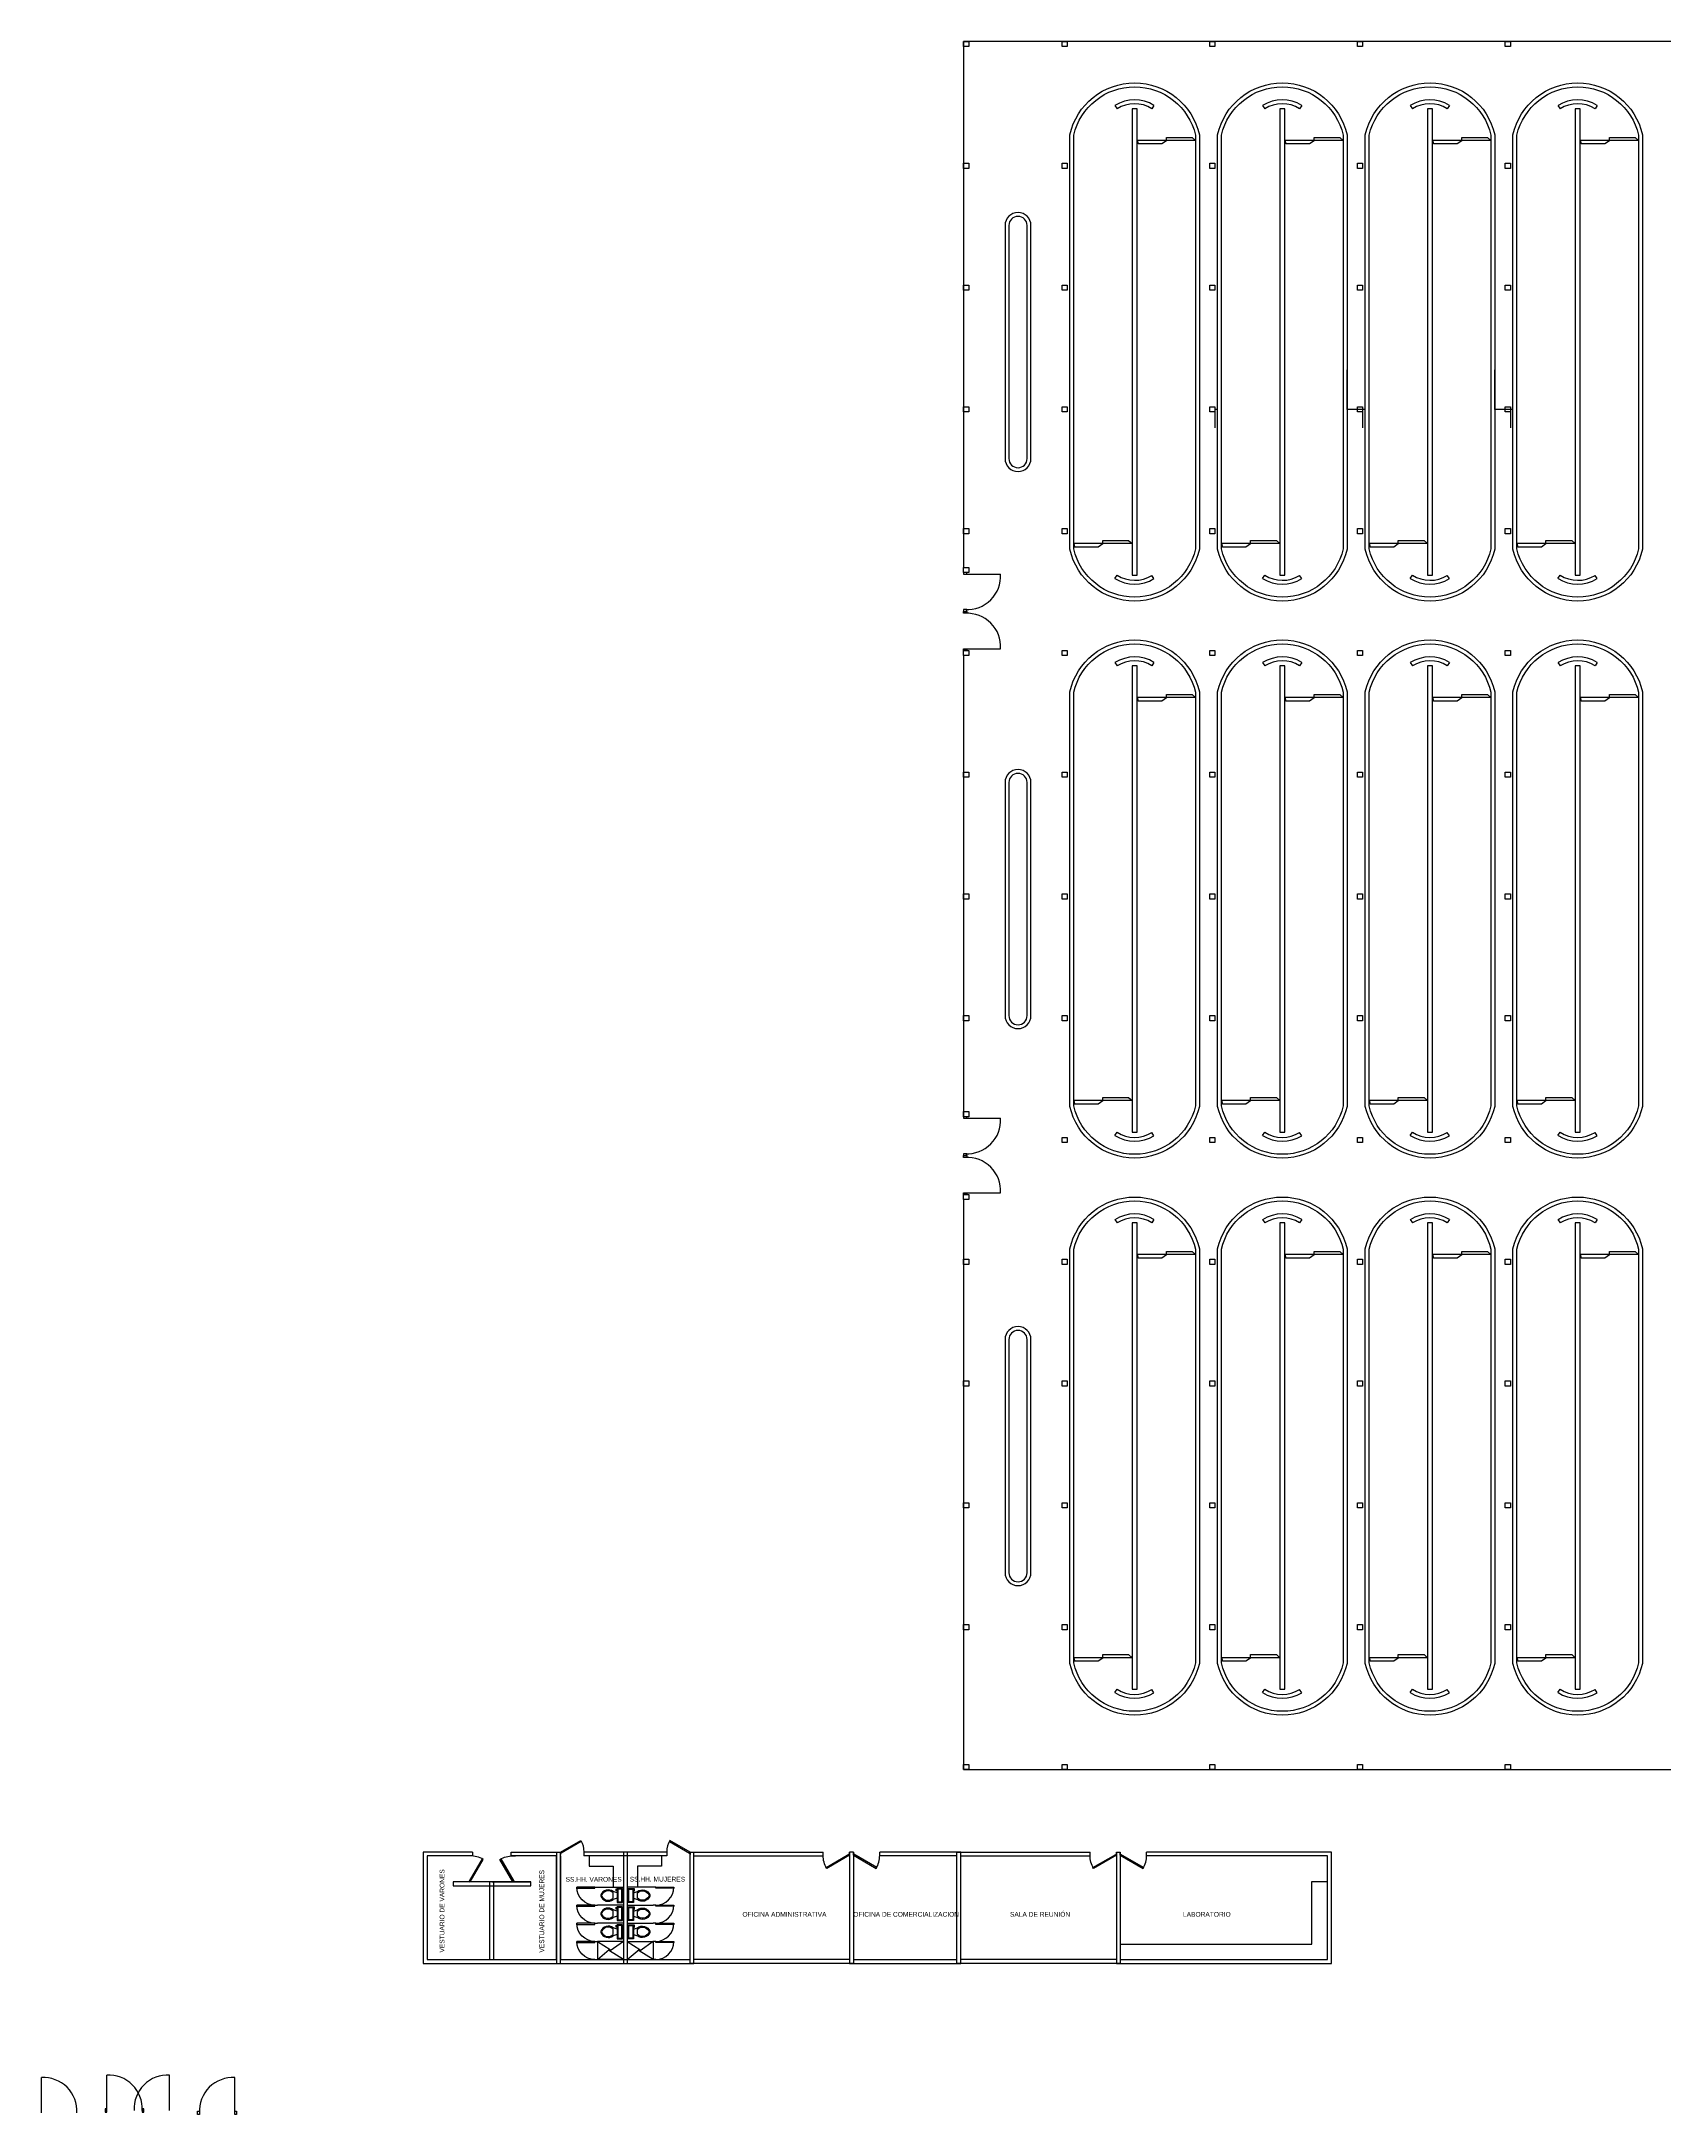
# Model space of a CAD drawing. Header units: metres. Extents: x 2572 to 5235, y 1556 to 2684.
# Drawn here: x 3590.4 to 3653.1, y 2285 to 2365 of the extents above; entities that cross this region are included whole.
import ezdxf

# ---------------------------------------------------------------- set-up
doc = ezdxf.new("R2010")
doc.units = ezdxf.units.M
doc.layers.add('ROTULO', color=7, linetype='Continuous', lineweight=18)
doc.styles.add('arial', font='arial.ttf')

# ---------------------------------------------------------------- blocks, each defined once
blk = doc.blocks.new('*U16')
for p, q in [((-8, 4), (-14, 6)), ((-14, -4), (-14, 4)), ((-9.5, 7), (-9.5, 10)), ((-9.5, 10), (-8.5, 10)), ((-8, 7), (-9.5, 7)), ((-8.5, 10), (-8.5, 8)), ((-8.5, 8), (-8, 8)), ((-8, -4), (-14, -6)), ((-6, -9.5), (-2, -9.5))]:
    blk.add_line(p, q)
blk.add_lwpolyline([(-8, -10.5), (0, -10.5), (0, 10.5), (-8, 10.5)], close=True)
for points in [[(-7, 8.5), (-7, -8.5)], [(-2, 9.5), (-6, 9.5)], [(-1, -8.5), (-1, 8.5)]]:
    blk.add_lwpolyline(points)
for centre, radius, start, end in [((-29, -0.1), 4, 164.9681, 195.247), ((-21.6, -3.6), 12.2, 51.5766, 158.079), ((-27.9, -0.1), 4, 155.8394, 204.3757), ((-21.8, -4.2), 11.3, 46.4753, 149.0544), ((-6.1, 8.6), 0.884, 81.9774, 188.2376), ((-1.9, 8.6), 0.884, 351.9774, 98.2376), ((-21.6, 3.5), 12.2, 202.136, 308.6382), ((-21.8, 4.2), 11.3, 211.1605, 313.7396), ((-6.1, -8.6), 0.884, 171.9774, 278.2376), ((-1.9, -8.6), 0.884, 261.9774, 8.2376)]:
    blk.add_arc(centre, radius, start, end)
blk = doc.blocks.new('*U17')
for p, q in [((0, 0), (0, -100)), ((700, 0), (700, -100))]:
    blk.add_line(p, q)
blk.add_lwpolyline([(0, 0), (0, 700), (43.75, 700), (43.75, 0)], close=True)
blk.add_arc((0, 0), 700, 0, 90)
blk = doc.blocks.new('*U21')
for p, q in [((0, 0), (0, 100)), ((900, 0), (900, 100))]:
    blk.add_line(p, q)
blk.add_lwpolyline([(0, 0), (779, -450), (801, -412), (22, 38)], close=True)
blk.add_arc((0, 0), 900, 330, 0)
blk = doc.blocks.new('*U22')
for p, q in [((0, 0), (0, 100)), ((1000, 0), (1000, 100))]:
    blk.add_line(p, q)
blk.add_lwpolyline([(0, 0), (866, -500), (888, -462), (22, 38)], close=True)
blk.add_arc((0, 0), 1000, 330, 0)
blk = doc.blocks.new('*U23')
for p, q in [((0, 0), (0, 5)), ((40, 0), (40, 5))]:
    blk.add_line(p, q)
blk.add_lwpolyline([(0, 0), (34.6, -20), (35.5, -18.5), (0.9, 1.5)], close=True)
blk.add_arc((0, 0), 40, 330, 0)

msp = doc.modelspace()

# ---------------------------------------------------------------- linework, layer by layer
for p, q in [((3607.07, 2295.135), (3605.17, 2295.135)), ((3605.17, 2295.135), (3605.17, 2290.835)), ((3607.07, 2294.985), (3605.32, 2294.985)), ((3605.32, 2294.985), (3605.32, 2290.985)), ((3610.32, 2295.135), (3610.32, 2290.835)), ((3610.32, 2290.985), (3610.32, 2294.985)), ((3610.47, 2290.835), (3610.47, 2295.135)), ((3610.47, 2294.985), (3610.47, 2290.985)), ((3614.57, 2295.135), (3611.37, 2295.135)), ((3614.57, 2294.985), (3611.37, 2294.985)), ((3615.47, 2290.835), (3615.47, 2295.135)), ((3615.47, 2295.135), (3620.604, 2295.135)), ((3615.47, 2290.985), (3615.47, 2294.985)), ((3615.62, 2290.835), (3615.62, 2295.135)), ((3615.62, 2290.985), (3615.62, 2294.985)), ((3615.62, 2294.985), (3620.604, 2294.985)), ((3621.62, 2295.135), (3621.62, 2290.835)), ((3621.62, 2294.985), (3621.62, 2290.985)), ((3621.77, 2295.135), (3621.77, 2290.835)), ((3621.77, 2294.985), (3621.77, 2290.985)), ((3625.77, 2294.985), (3622.785, 2294.984)), ((3625.92, 2295.135), (3622.786, 2295.135)), ((3625.77, 2290.835), (3625.77, 2295.135)), ((3625.77, 2295.135), (3630.904, 2295.135)), ((3625.77, 2290.985), (3625.77, 2294.985)), ((3625.92, 2290.835), (3625.92, 2295.135)), ((3625.92, 2290.985), (3625.92, 2294.985)), ((3625.92, 2294.985), (3630.904, 2294.985)), ((3631.92, 2295.135), (3631.92, 2290.835)), ((3631.92, 2294.985), (3631.92, 2290.985)), ((3632.07, 2295.135), (3632.07, 2290.835)), ((3632.07, 2294.985), (3632.07, 2290.985)), ((3640.07, 2294.985), (3633.085, 2294.984)), ((3640.22, 2295.135), (3633.086, 2295.135)), ((3640.07, 2290.985), (3640.07, 2294.985)), ((3640.22, 2290.835), (3640.22, 2295.135)), ((3605.17, 2290.835), (3610.47, 2290.835)), ((3605.32, 2290.985), (3610.32, 2290.985)), ((3610.32, 2290.835), (3615.62, 2290.835)), ((3610.47, 2290.985), (3615.47, 2290.985)), ((3621.77, 2290.835), (3615.47, 2290.835)), ((3621.62, 2290.985), (3615.62, 2290.985)), ((3621.62, 2290.835), (3625.92, 2290.835)), ((3621.77, 2290.985), (3625.77, 2290.985)), ((3632.07, 2290.835), (3625.77, 2290.835)), ((3631.92, 2290.985), (3625.92, 2290.985)), ((3631.92, 2290.835), (3640.22, 2290.835)), ((3632.07, 2290.985), (3640.07, 2290.985))]:
    msp.add_line(p, q)
for points in [[(3626.225, 2365.016), (3626.225, 2364.816), (3626.025, 2364.816), (3626.025, 2365.016), (3626.225, 2365.016)], [(3626.025, 2320.316), (3626.025, 2298.316), (3696.925, 2298.316), (3696.925, 2365.016), (3626.025, 2365.016), (3626.025, 2344.716)], [(3630.025, 2365.016), (3630.025, 2364.816), (3629.825, 2364.816), (3629.825, 2365.016), (3630.025, 2365.016)], [(3635.725, 2365.016), (3635.725, 2364.816), (3635.525, 2364.816), (3635.525, 2365.016), (3635.725, 2365.016)], [(3641.425, 2365.016), (3641.425, 2364.816), (3641.225, 2364.816), (3641.225, 2365.016), (3641.425, 2365.016)], [(3647.125, 2365.016), (3647.125, 2364.816), (3646.925, 2364.816), (3646.925, 2365.016), (3647.125, 2365.016)], [(3631.864, 2362.542), (3631.945, 2362.416)], [(3632.525, 2353.416), (3632.525, 2344.416), (3632.725, 2344.416), (3632.725, 2362.416), (3632.525, 2362.416), (3632.525, 2353.416)], [(3633.372, 2362.549), (3633.292, 2362.422)], [(3637.564, 2362.542), (3637.645, 2362.416)], [(3638.225, 2353.416), (3638.225, 2344.416), (3638.425, 2344.416), (3638.425, 2362.416), (3638.225, 2362.416), (3638.225, 2353.416)], [(3639.072, 2362.549), (3638.992, 2362.422)], [(3643.264, 2362.542), (3643.345, 2362.416)], [(3643.925, 2353.416), (3643.925, 2344.416), (3644.125, 2344.416), (3644.125, 2362.416), (3643.925, 2362.416), (3643.925, 2353.416)], [(3644.772, 2362.549), (3644.692, 2362.422)], [(3648.964, 2362.542), (3649.045, 2362.416)], [(3649.625, 2353.416), (3649.625, 2344.416), (3649.825, 2344.416), (3649.825, 2362.416), (3649.625, 2362.416), (3649.625, 2353.416)], [(3650.472, 2362.549), (3650.392, 2362.422)], [(3634.975, 2361.192), (3632.725, 2361.192), (3632.76, 2361.072), (3633.673, 2361.072), (3633.85, 2361.192), (3633.85, 2361.313), (3634.845, 2361.313), (3634.975, 2361.192)], [(3640.675, 2361.192), (3638.425, 2361.192), (3638.46, 2361.072), (3639.373, 2361.072), (3639.55, 2361.192), (3639.55, 2361.313), (3640.545, 2361.313), (3640.675, 2361.192)], [(3646.375, 2361.192), (3644.125, 2361.192), (3644.16, 2361.072), (3645.073, 2361.072), (3645.25, 2361.192), (3645.25, 2361.313), (3646.245, 2361.313), (3646.375, 2361.192)], [(3652.075, 2361.192), (3649.825, 2361.192), (3649.86, 2361.072), (3650.773, 2361.072), (3650.95, 2361.192), (3650.95, 2361.313), (3651.945, 2361.313), (3652.075, 2361.192)], [(3626.225, 2360.316), (3626.225, 2360.116), (3626.025, 2360.116), (3626.025, 2360.316), (3626.225, 2360.316)], [(3630.025, 2360.316), (3630.025, 2360.116), (3629.825, 2360.116), (3629.825, 2360.316), (3630.025, 2360.316)], [(3635.725, 2360.316), (3635.725, 2360.116), (3635.525, 2360.116), (3635.525, 2360.316), (3635.725, 2360.316)], [(3641.425, 2360.316), (3641.425, 2360.116), (3641.225, 2360.116), (3641.225, 2360.316), (3641.425, 2360.316)], [(3647.125, 2360.316), (3647.125, 2360.116), (3646.925, 2360.116), (3646.925, 2360.316), (3647.125, 2360.316)], [(3626.225, 2355.616), (3626.225, 2355.416), (3626.025, 2355.416), (3626.025, 2355.616), (3626.225, 2355.616)], [(3630.025, 2355.616), (3630.025, 2355.416), (3629.825, 2355.416), (3629.825, 2355.616), (3630.025, 2355.616)], [(3635.725, 2355.616), (3635.725, 2355.416), (3635.525, 2355.416), (3635.525, 2355.616), (3635.725, 2355.616)], [(3641.425, 2355.616), (3641.425, 2355.416), (3641.225, 2355.416), (3641.225, 2355.616), (3641.425, 2355.616)], [(3647.125, 2355.616), (3647.125, 2355.416), (3646.925, 2355.416), (3646.925, 2355.616), (3647.125, 2355.616)], [(3641.525, 2350.816), (3640.825, 2350.816), (3640.825, 2352.346)], [(3647.225, 2350.816), (3646.525, 2350.816), (3646.525, 2352.346)], [(3626.225, 2350.916), (3626.225, 2350.716), (3626.025, 2350.716), (3626.025, 2350.916), (3626.225, 2350.916)], [(3630.025, 2350.916), (3630.025, 2350.716), (3629.825, 2350.716), (3629.825, 2350.916), (3630.025, 2350.916)], [(3635.725, 2350.916), (3635.725, 2350.716), (3635.525, 2350.716), (3635.525, 2350.916), (3635.725, 2350.916)], [(3635.825, 2350.816), (3635.725, 2350.816), (3635.725, 2350.098)], [(3641.425, 2350.916), (3641.425, 2350.716), (3641.225, 2350.716), (3641.225, 2350.916), (3641.425, 2350.916)], [(3641.525, 2350.816), (3641.425, 2350.816), (3641.425, 2350.098)], [(3647.125, 2350.916), (3647.125, 2350.716), (3646.925, 2350.716), (3646.925, 2350.916), (3647.125, 2350.916)], [(3647.225, 2350.816), (3647.125, 2350.816), (3647.125, 2350.098)], [(3626.225, 2346.216), (3626.225, 2346.016), (3626.025, 2346.016), (3626.025, 2346.216), (3626.225, 2346.216)], [(3630.025, 2346.216), (3630.025, 2346.016), (3629.825, 2346.016), (3629.825, 2346.216), (3630.025, 2346.216)], [(3635.725, 2346.216), (3635.725, 2346.016), (3635.525, 2346.016), (3635.525, 2346.216), (3635.725, 2346.216)], [(3641.425, 2346.216), (3641.425, 2346.016), (3641.225, 2346.016), (3641.225, 2346.216), (3641.425, 2346.216)], [(3647.125, 2346.216), (3647.125, 2346.016), (3646.925, 2346.016), (3646.925, 2346.216), (3647.125, 2346.216)], [(3632.525, 2345.636), (3630.275, 2345.636), (3630.31, 2345.515), (3631.223, 2345.515), (3631.4, 2345.636), (3631.4, 2345.757), (3632.395, 2345.757), (3632.525, 2345.636)], [(3638.225, 2345.636), (3635.975, 2345.636), (3636.01, 2345.515), (3636.923, 2345.515), (3637.1, 2345.636), (3637.1, 2345.757), (3638.095, 2345.757), (3638.225, 2345.636)], [(3643.925, 2345.636), (3641.675, 2345.636), (3641.71, 2345.515), (3642.623, 2345.515), (3642.8, 2345.636), (3642.8, 2345.757), (3643.795, 2345.757), (3643.925, 2345.636)], [(3649.625, 2345.636), (3647.375, 2345.636), (3647.41, 2345.515), (3648.323, 2345.515), (3648.5, 2345.636), (3648.5, 2345.757), (3649.495, 2345.757), (3649.625, 2345.636)], [(3626.225, 2344.716), (3626.225, 2344.516), (3626.025, 2344.516), (3626.025, 2344.716), (3626.225, 2344.716)], [(3626.15, 2344.516), (3626.025, 2344.516), (3626.025, 2344.454), (3626.15, 2344.454), (3626.15, 2344.516)], [(3626.088, 2344.454), (3627.455, 2344.454)], [(3631.864, 2344.29), (3631.945, 2344.417)], [(3633.372, 2344.283), (3633.292, 2344.41)], [(3637.564, 2344.29), (3637.645, 2344.417)], [(3639.072, 2344.283), (3638.992, 2344.41)], [(3643.264, 2344.29), (3643.345, 2344.417)], [(3644.772, 2344.283), (3644.692, 2344.41)], [(3648.964, 2344.29), (3649.045, 2344.417)], [(3650.472, 2344.283), (3650.392, 2344.41)], [(3626.15, 2343.087), (3626.025, 2343.087), (3626.025, 2343.016), (3626.15, 2343.016), (3626.15, 2343.087)], [(3626.15, 2342.945), (3626.025, 2342.945), (3626.025, 2343.016), (3626.15, 2343.016), (3626.15, 2342.945)], [(3626.15, 2341.516), (3626.025, 2341.516), (3626.025, 2341.578), (3626.15, 2341.578), (3626.15, 2341.516)], [(3626.225, 2341.516), (3626.225, 2341.316), (3626.025, 2341.316), (3626.025, 2341.516), (3626.225, 2341.516)], [(3626.025, 2341.316), (3626.025, 2323.516)], [(3626.088, 2341.578), (3627.455, 2341.578)], [(3630.025, 2341.516), (3630.025, 2341.316), (3629.825, 2341.316), (3629.825, 2341.516), (3630.025, 2341.516)], [(3635.725, 2341.516), (3635.725, 2341.316), (3635.525, 2341.316), (3635.525, 2341.516), (3635.725, 2341.516)], [(3641.425, 2341.516), (3641.425, 2341.316), (3641.225, 2341.316), (3641.225, 2341.516), (3641.425, 2341.516)], [(3647.125, 2341.516), (3647.125, 2341.316), (3646.925, 2341.316), (3646.925, 2341.516), (3647.125, 2341.516)], [(3631.864, 2341.042), (3631.945, 2340.916)], [(3632.525, 2331.916), (3632.525, 2322.916), (3632.725, 2322.916), (3632.725, 2340.916), (3632.525, 2340.916), (3632.525, 2331.916)], [(3633.372, 2341.049), (3633.292, 2340.922)], [(3637.564, 2341.042), (3637.645, 2340.916)], [(3638.225, 2331.916), (3638.225, 2322.916), (3638.425, 2322.916), (3638.425, 2340.916), (3638.225, 2340.916), (3638.225, 2331.916)], [(3639.072, 2341.049), (3638.992, 2340.922)], [(3643.264, 2341.042), (3643.345, 2340.916)], [(3643.925, 2331.916), (3643.925, 2322.916), (3644.125, 2322.916), (3644.125, 2340.916), (3643.925, 2340.916), (3643.925, 2331.916)], [(3644.772, 2341.049), (3644.692, 2340.922)], [(3648.964, 2341.042), (3649.045, 2340.916)], [(3649.625, 2331.916), (3649.625, 2322.916), (3649.825, 2322.916), (3649.825, 2340.916), (3649.625, 2340.916), (3649.625, 2331.916)], [(3650.472, 2341.049), (3650.392, 2340.922)], [(3634.975, 2339.692), (3632.725, 2339.692), (3632.76, 2339.572), (3633.673, 2339.572), (3633.85, 2339.692), (3633.85, 2339.813), (3634.845, 2339.813), (3634.975, 2339.692)], [(3640.675, 2339.692), (3638.425, 2339.692), (3638.46, 2339.572), (3639.373, 2339.572), (3639.55, 2339.692), (3639.55, 2339.813), (3640.545, 2339.813), (3640.675, 2339.692)], [(3646.375, 2339.692), (3644.125, 2339.692), (3644.16, 2339.572), (3645.073, 2339.572), (3645.25, 2339.692), (3645.25, 2339.813), (3646.245, 2339.813), (3646.375, 2339.692)], [(3652.075, 2339.692), (3649.825, 2339.692), (3649.86, 2339.572), (3650.773, 2339.572), (3650.95, 2339.692), (3650.95, 2339.813), (3651.945, 2339.813), (3652.075, 2339.692)], [(3626.225, 2336.816), (3626.225, 2336.616), (3626.025, 2336.616), (3626.025, 2336.816), (3626.225, 2336.816)], [(3630.025, 2336.816), (3630.025, 2336.616), (3629.825, 2336.616), (3629.825, 2336.816), (3630.025, 2336.816)], [(3635.725, 2336.816), (3635.725, 2336.616), (3635.525, 2336.616), (3635.525, 2336.816), (3635.725, 2336.816)], [(3641.425, 2336.816), (3641.425, 2336.616), (3641.225, 2336.616), (3641.225, 2336.816), (3641.425, 2336.816)], [(3647.125, 2336.816), (3647.125, 2336.616), (3646.925, 2336.616), (3646.925, 2336.816), (3647.125, 2336.816)], [(3626.225, 2332.116), (3626.225, 2331.916), (3626.025, 2331.916), (3626.025, 2332.116), (3626.225, 2332.116)], [(3630.025, 2332.116), (3630.025, 2331.916), (3629.825, 2331.916), (3629.825, 2332.116), (3630.025, 2332.116)], [(3635.725, 2332.116), (3635.725, 2331.916), (3635.525, 2331.916), (3635.525, 2332.116), (3635.725, 2332.116)], [(3641.425, 2332.116), (3641.425, 2331.916), (3641.225, 2331.916), (3641.225, 2332.116), (3641.425, 2332.116)], [(3647.125, 2332.116), (3647.125, 2331.916), (3646.925, 2331.916), (3646.925, 2332.116), (3647.125, 2332.116)], [(3626.225, 2327.416), (3626.225, 2327.216), (3626.025, 2327.216), (3626.025, 2327.416), (3626.225, 2327.416)], [(3630.025, 2327.416), (3630.025, 2327.216), (3629.825, 2327.216), (3629.825, 2327.416), (3630.025, 2327.416)], [(3635.725, 2327.416), (3635.725, 2327.216), (3635.525, 2327.216), (3635.525, 2327.416), (3635.725, 2327.416)], [(3641.425, 2327.416), (3641.425, 2327.216), (3641.225, 2327.216), (3641.225, 2327.416), (3641.425, 2327.416)], [(3647.125, 2327.416), (3647.125, 2327.216), (3646.925, 2327.216), (3646.925, 2327.416), (3647.125, 2327.416)], [(3626.225, 2323.716), (3626.225, 2323.516), (3626.025, 2323.516), (3626.025, 2323.716), (3626.225, 2323.716)], [(3632.525, 2324.136), (3630.275, 2324.136), (3630.31, 2324.015), (3631.223, 2324.015), (3631.4, 2324.136), (3631.4, 2324.257), (3632.395, 2324.257), (3632.525, 2324.136)], [(3638.225, 2324.136), (3635.975, 2324.136), (3636.01, 2324.015), (3636.923, 2324.015), (3637.1, 2324.136), (3637.1, 2324.257), (3638.095, 2324.257), (3638.225, 2324.136)], [(3643.925, 2324.136), (3641.675, 2324.136), (3641.71, 2324.015), (3642.623, 2324.015), (3642.8, 2324.136), (3642.8, 2324.257), (3643.795, 2324.257), (3643.925, 2324.136)], [(3649.625, 2324.136), (3647.375, 2324.136), (3647.41, 2324.015), (3648.323, 2324.015), (3648.5, 2324.136), (3648.5, 2324.257), (3649.495, 2324.257), (3649.625, 2324.136)], [(3626.15, 2323.516), (3626.025, 2323.516), (3626.025, 2323.454), (3626.15, 2323.454), (3626.15, 2323.516)], [(3626.088, 2323.454), (3627.455, 2323.454)], [(3631.864, 2322.79), (3631.945, 2322.917)], [(3633.372, 2322.783), (3633.292, 2322.91)], [(3637.564, 2322.79), (3637.645, 2322.917)], [(3639.072, 2322.783), (3638.992, 2322.91)], [(3643.264, 2322.79), (3643.345, 2322.917)], [(3644.772, 2322.783), (3644.692, 2322.91)], [(3648.964, 2322.79), (3649.045, 2322.917)], [(3650.472, 2322.783), (3650.392, 2322.91)], [(3626.15, 2322.087), (3626.025, 2322.087), (3626.025, 2322.016), (3626.15, 2322.016), (3626.15, 2322.087)], [(3626.15, 2321.945), (3626.025, 2321.945), (3626.025, 2322.016), (3626.15, 2322.016), (3626.15, 2321.945)], [(3630.025, 2322.716), (3630.025, 2322.516), (3629.825, 2322.516), (3629.825, 2322.716), (3630.025, 2322.716)], [(3635.725, 2322.716), (3635.725, 2322.516), (3635.525, 2322.516), (3635.525, 2322.716), (3635.725, 2322.716)], [(3641.425, 2322.716), (3641.425, 2322.516), (3641.225, 2322.516), (3641.225, 2322.716), (3641.425, 2322.716)], [(3647.125, 2322.716), (3647.125, 2322.516), (3646.925, 2322.516), (3646.925, 2322.716), (3647.125, 2322.716)], [(3626.15, 2320.516), (3626.025, 2320.516), (3626.025, 2320.578), (3626.15, 2320.578), (3626.15, 2320.516)], [(3626.225, 2320.516), (3626.225, 2320.316), (3626.025, 2320.316), (3626.025, 2320.516), (3626.225, 2320.516)], [(3626.088, 2320.578), (3627.455, 2320.578)], [(3631.864, 2319.542), (3631.945, 2319.416)], [(3632.525, 2310.416), (3632.525, 2301.416), (3632.725, 2301.416), (3632.725, 2319.416), (3632.525, 2319.416), (3632.525, 2310.416)], [(3633.372, 2319.549), (3633.292, 2319.422)], [(3637.564, 2319.542), (3637.645, 2319.416)], [(3638.225, 2310.416), (3638.225, 2301.416), (3638.425, 2301.416), (3638.425, 2319.416), (3638.225, 2319.416), (3638.225, 2310.416)], [(3639.072, 2319.549), (3638.992, 2319.422)], [(3643.264, 2319.542), (3643.345, 2319.416)], [(3643.925, 2310.416), (3643.925, 2301.416), (3644.125, 2301.416), (3644.125, 2319.416), (3643.925, 2319.416), (3643.925, 2310.416)], [(3644.772, 2319.549), (3644.692, 2319.422)], [(3648.964, 2319.542), (3649.045, 2319.416)], [(3649.625, 2310.416), (3649.625, 2301.416), (3649.825, 2301.416), (3649.825, 2319.416), (3649.625, 2319.416), (3649.625, 2310.416)], [(3650.472, 2319.549), (3650.392, 2319.422)], [(3626.225, 2318.016), (3626.225, 2317.816), (3626.025, 2317.816), (3626.025, 2318.016), (3626.225, 2318.016)], [(3630.025, 2318.016), (3630.025, 2317.816), (3629.825, 2317.816), (3629.825, 2318.016), (3630.025, 2318.016)], [(3634.975, 2318.192), (3632.725, 2318.192), (3632.76, 2318.072), (3633.673, 2318.072), (3633.85, 2318.192), (3633.85, 2318.313), (3634.845, 2318.313), (3634.975, 2318.192)], [(3635.725, 2318.016), (3635.725, 2317.816), (3635.525, 2317.816), (3635.525, 2318.016), (3635.725, 2318.016)], [(3640.675, 2318.192), (3638.425, 2318.192), (3638.46, 2318.072), (3639.373, 2318.072), (3639.55, 2318.192), (3639.55, 2318.313), (3640.545, 2318.313), (3640.675, 2318.192)], [(3641.425, 2318.016), (3641.425, 2317.816), (3641.225, 2317.816), (3641.225, 2318.016), (3641.425, 2318.016)], [(3646.375, 2318.192), (3644.125, 2318.192), (3644.16, 2318.072), (3645.073, 2318.072), (3645.25, 2318.192), (3645.25, 2318.313), (3646.245, 2318.313), (3646.375, 2318.192)], [(3647.125, 2318.016), (3647.125, 2317.816), (3646.925, 2317.816), (3646.925, 2318.016), (3647.125, 2318.016)], [(3652.075, 2318.192), (3649.825, 2318.192), (3649.86, 2318.072), (3650.773, 2318.072), (3650.95, 2318.192), (3650.95, 2318.313), (3651.945, 2318.313), (3652.075, 2318.192)], [(3626.225, 2313.316), (3626.225, 2313.116), (3626.025, 2313.116), (3626.025, 2313.316), (3626.225, 2313.316)], [(3630.025, 2313.316), (3630.025, 2313.116), (3629.825, 2313.116), (3629.825, 2313.316), (3630.025, 2313.316)], [(3635.725, 2313.316), (3635.725, 2313.116), (3635.525, 2313.116), (3635.525, 2313.316), (3635.725, 2313.316)], [(3641.425, 2313.316), (3641.425, 2313.116), (3641.225, 2313.116), (3641.225, 2313.316), (3641.425, 2313.316)], [(3647.125, 2313.316), (3647.125, 2313.116), (3646.925, 2313.116), (3646.925, 2313.316), (3647.125, 2313.316)], [(3626.225, 2308.616), (3626.225, 2308.416), (3626.025, 2308.416), (3626.025, 2308.616), (3626.225, 2308.616)], [(3630.025, 2308.616), (3630.025, 2308.416), (3629.825, 2308.416), (3629.825, 2308.616), (3630.025, 2308.616)], [(3635.725, 2308.616), (3635.725, 2308.416), (3635.525, 2308.416), (3635.525, 2308.616), (3635.725, 2308.616)], [(3641.425, 2308.616), (3641.425, 2308.416), (3641.225, 2308.416), (3641.225, 2308.616), (3641.425, 2308.616)], [(3647.125, 2308.616), (3647.125, 2308.416), (3646.925, 2308.416), (3646.925, 2308.616), (3647.125, 2308.616)], [(3626.225, 2303.916), (3626.225, 2303.716), (3626.025, 2303.716), (3626.025, 2303.916), (3626.225, 2303.916)], [(3630.025, 2303.916), (3630.025, 2303.716), (3629.825, 2303.716), (3629.825, 2303.916), (3630.025, 2303.916)], [(3635.725, 2303.916), (3635.725, 2303.716), (3635.525, 2303.716), (3635.525, 2303.916), (3635.725, 2303.916)], [(3641.425, 2303.916), (3641.425, 2303.716), (3641.225, 2303.716), (3641.225, 2303.916), (3641.425, 2303.916)], [(3647.125, 2303.916), (3647.125, 2303.716), (3646.925, 2303.716), (3646.925, 2303.916), (3647.125, 2303.916)], [(3632.525, 2302.636), (3630.275, 2302.636), (3630.31, 2302.515), (3631.223, 2302.515), (3631.4, 2302.636), (3631.4, 2302.757), (3632.395, 2302.757), (3632.525, 2302.636)], [(3638.225, 2302.636), (3635.975, 2302.636), (3636.01, 2302.515), (3636.923, 2302.515), (3637.1, 2302.636), (3637.1, 2302.757), (3638.095, 2302.757), (3638.225, 2302.636)], [(3643.925, 2302.636), (3641.675, 2302.636), (3641.71, 2302.515), (3642.623, 2302.515), (3642.8, 2302.636), (3642.8, 2302.757), (3643.795, 2302.757), (3643.925, 2302.636)], [(3649.625, 2302.636), (3647.375, 2302.636), (3647.41, 2302.515), (3648.323, 2302.515), (3648.5, 2302.636), (3648.5, 2302.757), (3649.495, 2302.757), (3649.625, 2302.636)], [(3631.864, 2301.29), (3631.945, 2301.417)], [(3633.372, 2301.283), (3633.292, 2301.41)], [(3637.564, 2301.29), (3637.645, 2301.417)], [(3639.072, 2301.283), (3638.992, 2301.41)], [(3643.264, 2301.29), (3643.345, 2301.417)], [(3644.772, 2301.283), (3644.692, 2301.41)], [(3648.964, 2301.29), (3649.045, 2301.417)], [(3650.472, 2301.283), (3650.392, 2301.41)], [(3626.225, 2298.516), (3626.225, 2298.316), (3626.025, 2298.316), (3626.025, 2298.516), (3626.225, 2298.516)], [(3630.025, 2298.516), (3630.025, 2298.316), (3629.825, 2298.316), (3629.825, 2298.516), (3630.025, 2298.516)], [(3635.725, 2298.516), (3635.725, 2298.316), (3635.525, 2298.316), (3635.525, 2298.516), (3635.725, 2298.516)], [(3641.425, 2298.516), (3641.425, 2298.316), (3641.225, 2298.316), (3641.225, 2298.516), (3641.425, 2298.516)], [(3647.125, 2298.516), (3647.125, 2298.316), (3646.925, 2298.316), (3646.925, 2298.516), (3647.125, 2298.516)], [(3607.07, 2295.135), (3607.07, 2294.985)], [(3608.57, 2295.135), (3610.32, 2295.135), (3610.32, 2294.985), (3608.57, 2294.985), (3608.57, 2295.135)], [(3610.32, 2295.135), (3610.47, 2295.135)], [(3611.37, 2295.135), (3611.37, 2294.985)], [(3611.575, 2294.985), (3611.575, 2294.585), (3612.495, 2294.585), (3612.495, 2293.785), (3612.895, 2293.785)], [(3612.895, 2295.135), (3612.895, 2290.835)], [(3613.045, 2295.135), (3613.045, 2290.835)], [(3614.364, 2294.985), (3614.364, 2294.585), (3613.445, 2294.585), (3613.445, 2293.785), (3613.045, 2293.785)], [(3614.57, 2295.135), (3614.57, 2294.985)], [(3620.604, 2294.985), (3620.604, 2295.135)], [(3621.77, 2295.135), (3621.62, 2295.135)], [(3622.786, 2294.985), (3622.786, 2295.135)], [(3630.904, 2294.985), (3630.904, 2295.135)], [(3631.92, 2295.135), (3632.07, 2295.135)], [(3633.086, 2294.985), (3633.086, 2295.135)], [(3607.82, 2293.985), (3609.32, 2293.985), (3607.82, 2293.985), (3606.32, 2293.985), (3606.32, 2293.835), (3609.32, 2293.835), (3609.32, 2293.985)], [(3607.745, 2290.985), (3607.745, 2293.985)], [(3607.895, 2290.985), (3607.895, 2293.985)], [(3632.07, 2291.585), (3639.47, 2291.585), (3639.47, 2293.997), (3640.07, 2293.997)], [(3611.895, 2293.785), (3612.895, 2293.785)], [(3614.045, 2293.785), (3613.045, 2293.785)], [(3612.895, 2293.085), (3612.895, 2293.085), (3611.895, 2293.085)], [(3612.895, 2292.385), (3612.895, 2292.385), (3611.895, 2292.385)], [(3613.045, 2293.085), (3613.045, 2293.085), (3614.045, 2293.085)], [(3613.045, 2292.385), (3613.045, 2292.385), (3614.045, 2292.385)], [(3612.895, 2291.685), (3612.895, 2291.685), (3611.895, 2291.685)], [(3611.895, 2291.685), (3611.895, 2290.985)], [(3611.895, 2291.685), (3612.386, 2291.374)], [(3612.895, 2291.685), (3612.387, 2291.323)], [(3613.045, 2291.685), (3613.045, 2291.685), (3614.045, 2291.685)], [(3613.045, 2291.685), (3613.536, 2291.374)], [(3614.045, 2291.685), (3613.537, 2291.323)], [(3614.045, 2291.685), (3614.045, 2290.985)], [(3611.895, 2290.985), (3612.349, 2291.372)], [(3612.895, 2290.985), (3612.895, 2290.985), (3611.895, 2290.985)], [(3612.895, 2290.985), (3612.353, 2291.322)], [(3613.045, 2290.985), (3613.499, 2291.372)], [(3613.045, 2290.985), (3613.045, 2290.985), (3614.045, 2290.985)], [(3614.045, 2290.985), (3613.503, 2291.322)], [(3590.438, 2285.065), (3590.438, 2286.432)], [(3592.955, 2285.161), (3592.955, 2286.528)], [(3595.384, 2285.161), (3595.384, 2286.528)], [(3597.902, 2285.065), (3597.902, 2286.432)], [(3592.893, 2285.223), (3592.893, 2285.099), (3592.955, 2285.099), (3592.955, 2285.223), (3592.893, 2285.223)], [(3594.322, 2285.223), (3594.322, 2285.099), (3594.393, 2285.099), (3594.393, 2285.223), (3594.322, 2285.223)], [(3596.535, 2285.128), (3596.535, 2285.003), (3596.464, 2285.003), (3596.464, 2285.128), (3596.535, 2285.128)], [(3597.964, 2285.128), (3597.964, 2285.003), (3597.902, 2285.003), (3597.902, 2285.128), (3597.964, 2285.128)]]:
    msp.add_lwpolyline(points)
for points in [[(3635.125, 2353.416), (3635.125, 2345.416, -0.8), (3630.125, 2345.416), (3630.125, 2353.416), (3630.125, 2361.416, -0.8), (3635.125, 2361.416), (3635.125, 2353.416)], [(3640.825, 2353.416), (3640.825, 2345.416, -0.8), (3635.825, 2345.416), (3635.825, 2353.416), (3635.825, 2361.416, -0.8), (3640.825, 2361.416), (3640.825, 2353.416)], [(3646.525, 2353.416), (3646.525, 2345.416, -0.8), (3641.525, 2345.416), (3641.525, 2353.416), (3641.525, 2361.416, -0.8), (3646.525, 2361.416), (3646.525, 2353.416)], [(3652.225, 2353.416), (3652.225, 2345.416, -0.8), (3647.225, 2345.416), (3647.225, 2353.416), (3647.225, 2361.416, -0.8), (3652.225, 2361.416), (3652.225, 2353.416)], [(3627.625, 2353.416), (3627.625, 2348.916, 1), (3628.625, 2348.916), (3628.625, 2353.416), (3628.625, 2357.916, 1), (3627.625, 2357.916), (3627.625, 2353.416)], [(3635.125, 2331.916), (3635.125, 2323.916, -0.8), (3630.125, 2323.916), (3630.125, 2331.916), (3630.125, 2339.916, -0.8), (3635.125, 2339.916), (3635.125, 2331.916)], [(3640.825, 2331.916), (3640.825, 2323.916, -0.8), (3635.825, 2323.916), (3635.825, 2331.916), (3635.825, 2339.916, -0.8), (3640.825, 2339.916), (3640.825, 2331.916)], [(3646.525, 2331.916), (3646.525, 2323.916, -0.8), (3641.525, 2323.916), (3641.525, 2331.916), (3641.525, 2339.916, -0.8), (3646.525, 2339.916), (3646.525, 2331.916)], [(3652.225, 2331.916), (3652.225, 2323.916, -0.8), (3647.225, 2323.916), (3647.225, 2331.916), (3647.225, 2339.916, -0.8), (3652.225, 2339.916), (3652.225, 2331.916)], [(3627.625, 2331.916), (3627.625, 2327.416, 1), (3628.625, 2327.416), (3628.625, 2331.916), (3628.625, 2336.416, 1), (3627.625, 2336.416), (3627.625, 2331.916)], [(3635.125, 2310.416), (3635.125, 2302.416, -0.8), (3630.125, 2302.416), (3630.125, 2310.416), (3630.125, 2318.416, -0.8), (3635.125, 2318.416), (3635.125, 2310.416)], [(3640.825, 2310.416), (3640.825, 2302.416, -0.8), (3635.825, 2302.416), (3635.825, 2310.416), (3635.825, 2318.416, -0.8), (3640.825, 2318.416), (3640.825, 2310.416)], [(3646.525, 2310.416), (3646.525, 2302.416, -0.8), (3641.525, 2302.416), (3641.525, 2310.416), (3641.525, 2318.416, -0.8), (3646.525, 2318.416), (3646.525, 2310.416)], [(3652.225, 2310.416), (3652.225, 2302.416, -0.8), (3647.225, 2302.416), (3647.225, 2310.416), (3647.225, 2318.416, -0.8), (3652.225, 2318.416), (3652.225, 2310.416)], [(3627.625, 2310.416), (3627.625, 2305.916, 1), (3628.625, 2305.916), (3628.625, 2310.416), (3628.625, 2314.916, 1), (3627.625, 2314.916), (3627.625, 2310.416)]]:
    msp.add_lwpolyline(points, format="xyb")
for points in [[(3634.975, 2353.416), (3634.975, 2345.433, -0.794435), (3630.275, 2345.433), (3630.275, 2353.416), (3630.275, 2361.399, -0.794435), (3634.975, 2361.399)], [(3640.675, 2353.416), (3640.675, 2345.433, -0.794435), (3635.975, 2345.433), (3635.975, 2353.416), (3635.975, 2361.399, -0.794435), (3640.675, 2361.399)], [(3646.375, 2353.416), (3646.375, 2345.433, -0.794435), (3641.675, 2345.433), (3641.675, 2353.416), (3641.675, 2361.399, -0.794435), (3646.375, 2361.399)], [(3652.075, 2353.416), (3652.075, 2345.433, -0.794435), (3647.375, 2345.433), (3647.375, 2353.416), (3647.375, 2361.399, -0.794435), (3652.075, 2361.399)], [(3627.775, 2353.416), (3627.775, 2348.916, 1), (3628.475, 2348.916), (3628.475, 2353.416), (3628.475, 2357.916, 1), (3627.775, 2357.916)], [(3634.975, 2331.916), (3634.975, 2323.933, -0.794435), (3630.275, 2323.933), (3630.275, 2331.916), (3630.275, 2339.899, -0.794435), (3634.975, 2339.899)], [(3640.675, 2331.916), (3640.675, 2323.933, -0.794435), (3635.975, 2323.933), (3635.975, 2331.916), (3635.975, 2339.899, -0.794435), (3640.675, 2339.899)], [(3646.375, 2331.916), (3646.375, 2323.933, -0.794435), (3641.675, 2323.933), (3641.675, 2331.916), (3641.675, 2339.899, -0.794435), (3646.375, 2339.899)], [(3652.075, 2331.916), (3652.075, 2323.933, -0.794435), (3647.375, 2323.933), (3647.375, 2331.916), (3647.375, 2339.899, -0.794435), (3652.075, 2339.899)], [(3627.775, 2331.916), (3627.775, 2327.416, 1), (3628.475, 2327.416), (3628.475, 2331.916), (3628.475, 2336.416, 1), (3627.775, 2336.416)], [(3634.975, 2310.416), (3634.975, 2302.433, -0.794435), (3630.275, 2302.433), (3630.275, 2310.416), (3630.275, 2318.399, -0.794435), (3634.975, 2318.399)], [(3640.675, 2310.416), (3640.675, 2302.433, -0.794435), (3635.975, 2302.433), (3635.975, 2310.416), (3635.975, 2318.399, -0.794435), (3640.675, 2318.399)], [(3646.375, 2310.416), (3646.375, 2302.433, -0.794435), (3641.675, 2302.433), (3641.675, 2310.416), (3641.675, 2318.399, -0.794435), (3646.375, 2318.399)], [(3652.075, 2310.416), (3652.075, 2302.433, -0.794435), (3647.375, 2302.433), (3647.375, 2310.416), (3647.375, 2318.399, -0.794435), (3652.075, 2318.399)], [(3627.775, 2310.416), (3627.775, 2305.916, 1), (3628.475, 2305.916), (3628.475, 2310.416), (3628.475, 2314.916, 1), (3627.775, 2314.916)]]:
    msp.add_lwpolyline(points, format="xyb", close=True)
for centre in [(3612.369, 2291.348), (3613.519, 2291.348)]:
    msp.add_circle(centre, 0.0307)
for centre, radius, start, end in [((3632.624, 2361.35), 1.413, 58.04563, 122.50966), ((3632.624, 2361.35), 1.263, 58.04563, 122.50966), ((3638.324, 2361.35), 1.413, 58.04563, 122.50966), ((3638.324, 2361.35), 1.263, 58.04563, 122.50966), ((3644.024, 2361.35), 1.413, 58.04563, 122.50966), ((3644.024, 2361.35), 1.263, 58.04563, 122.50966), ((3649.724, 2361.35), 1.413, 58.04563, 122.50966), ((3649.724, 2361.35), 1.263, 58.04563, 122.50966), ((3626.159, 2344.382), 1.297, 266.82926, 3.17074), ((3632.624, 2345.482), 1.263, 237.49034, 301.95437), ((3638.324, 2345.482), 1.263, 237.49034, 301.95437), ((3644.024, 2345.482), 1.263, 237.49034, 301.95437), ((3649.724, 2345.482), 1.263, 237.49034, 301.95437), ((3632.624, 2345.482), 1.413, 237.49034, 301.95437), ((3638.324, 2345.482), 1.413, 237.49034, 301.95437), ((3644.024, 2345.482), 1.413, 237.49034, 301.95437), ((3649.724, 2345.482), 1.413, 237.49034, 301.95437), ((3626.159, 2341.65), 1.297, 356.82926, 93.17074), ((3632.624, 2339.85), 1.413, 58.04563, 122.50966), ((3638.324, 2339.85), 1.413, 58.04563, 122.50966), ((3644.024, 2339.85), 1.413, 58.04563, 122.50966), ((3649.724, 2339.85), 1.413, 58.04563, 122.50966), ((3632.624, 2339.85), 1.263, 58.04563, 122.50966), ((3638.324, 2339.85), 1.263, 58.04563, 122.50966), ((3644.024, 2339.85), 1.263, 58.04563, 122.50966), ((3649.724, 2339.85), 1.263, 58.04563, 122.50966), ((3626.159, 2323.382), 1.297, 266.82926, 3.17074), ((3632.624, 2323.982), 1.413, 237.49034, 301.95437), ((3632.624, 2323.982), 1.263, 237.49034, 301.95437), ((3638.324, 2323.982), 1.413, 237.49034, 301.95437), ((3638.324, 2323.982), 1.263, 237.49034, 301.95437), ((3644.024, 2323.982), 1.413, 237.49034, 301.95437), ((3644.024, 2323.982), 1.263, 237.49034, 301.95437), ((3649.724, 2323.982), 1.413, 237.49034, 301.95437), ((3649.724, 2323.982), 1.263, 237.49034, 301.95437), ((3626.159, 2320.65), 1.297, 356.82926, 93.17074), ((3632.624, 2318.35), 1.413, 58.04563, 122.50966), ((3632.624, 2318.35), 1.263, 58.04563, 122.50966), ((3638.324, 2318.35), 1.413, 58.04563, 122.50966), ((3638.324, 2318.35), 1.263, 58.04563, 122.50966), ((3644.024, 2318.35), 1.413, 58.04563, 122.50966), ((3644.024, 2318.35), 1.263, 58.04563, 122.50966), ((3649.724, 2318.35), 1.413, 58.04563, 122.50966), ((3649.724, 2318.35), 1.263, 58.04563, 122.50966), ((3632.624, 2302.482), 1.413, 237.49034, 301.95437), ((3632.624, 2302.482), 1.263, 237.49034, 301.95437), ((3638.324, 2302.482), 1.413, 237.49034, 301.95437), ((3638.324, 2302.482), 1.263, 237.49034, 301.95437), ((3644.024, 2302.482), 1.413, 237.49034, 301.95437), ((3644.024, 2302.482), 1.263, 237.49034, 301.95437), ((3649.724, 2302.482), 1.413, 237.49034, 301.95437), ((3649.724, 2302.482), 1.263, 237.49034, 301.95437), ((3590.509, 2285.137), 1.297, 356.82926, 93.17074), ((3593.027, 2285.233), 1.297, 356.82926, 93.17074), ((3595.312, 2285.233), 1.297, 86.82926, 183.17074), ((3597.83, 2285.137), 1.297, 86.82926, 183.17074)]:
    msp.add_arc(centre, radius, start, end)

# ---------------------------------------------------------------- block references
at = {"yscale": 0.001, "zscale": 0.001}
for name, p, xscale, rotation in [('*U21', (3610.47, 2295.135), -0.001, 180), ('*U21', (3615.47, 2295.135), 0.001, 180), ('*U22', (3606.984, 2293.985), 0.001, 90.00000000000001), ('*U22', (3608.632, 2293.985), -0.001, 270), ('*U17', (3611.795, 2293.785), -0.001, 90), ('*U17', (3614.145, 2293.785), 0.001, 270), ('*U17', (3611.795, 2293.085), -0.001, 90), ('*U17', (3611.795, 2292.385), -0.001, 90), ('*U17', (3614.145, 2293.085), 0.001, 270), ('*U17', (3614.145, 2292.385), 0.001, 270), ('*U17', (3611.795, 2291.685), -0.001, 90), ('*U17', (3614.145, 2291.685), 0.001, 270)]:
    msp.add_blockref(name, p, dxfattribs=dict(at, xscale=xscale, rotation=rotation))
at = {"yscale": 0.0254, "zscale": 0.0254}
for name, p, xscale in [('*U23', (3621.62, 2295.009), -0.0254), ('*U23', (3621.77, 2295.009), 0.0254), ('*U23', (3631.92, 2295.008), -0.0254), ('*U23', (3632.07, 2295.008), 0.0254), ('*U16', (3612.859, 2293.456), 0.0254), ('*U16', (3613.08, 2293.456), -0.0254), ('*U16', (3612.859, 2292.756), 0.0254), ('*U16', (3613.08, 2292.756), -0.0254), ('*U16', (3612.859, 2292.056), 0.0254), ('*U16', (3613.08, 2292.056), -0.0254)]:
    msp.add_blockref(name, p, dxfattribs=dict(at, xscale=xscale))

# ---------------------------------------------------------------- texts
at = {"layer": 'ROTULO', "color": 7, "lineweight": -3, "style": 'arial'}
for s, p in [('VESTUARIO DE VARONES', (3605.988, 2291.255)), ('VESTUARIO DE MUJERES', (3609.839, 2291.255))]:
    msp.add_text(s, height=0.18248, rotation=90, dxfattribs=at).set_placement(p)
for s, p in [('SS.HH. VARONES', (3610.665, 2293.991)), ('SS.HH. MUJERES', (3613.138, 2293.996)), ('OFICINA ADMINISTRATIVA ', (3617.49, 2292.639)), ('OFICINA DE COMERCIALIZACION', (3621.77, 2292.639)), ('SALA DE REUNIÓN ', (3627.815, 2292.639)), ('LABORATORIO', (3634.492, 2292.639))]:
    msp.add_text(s, height=0.18248, dxfattribs=at).set_placement(p)

doc.saveas('drawing.dxf')
